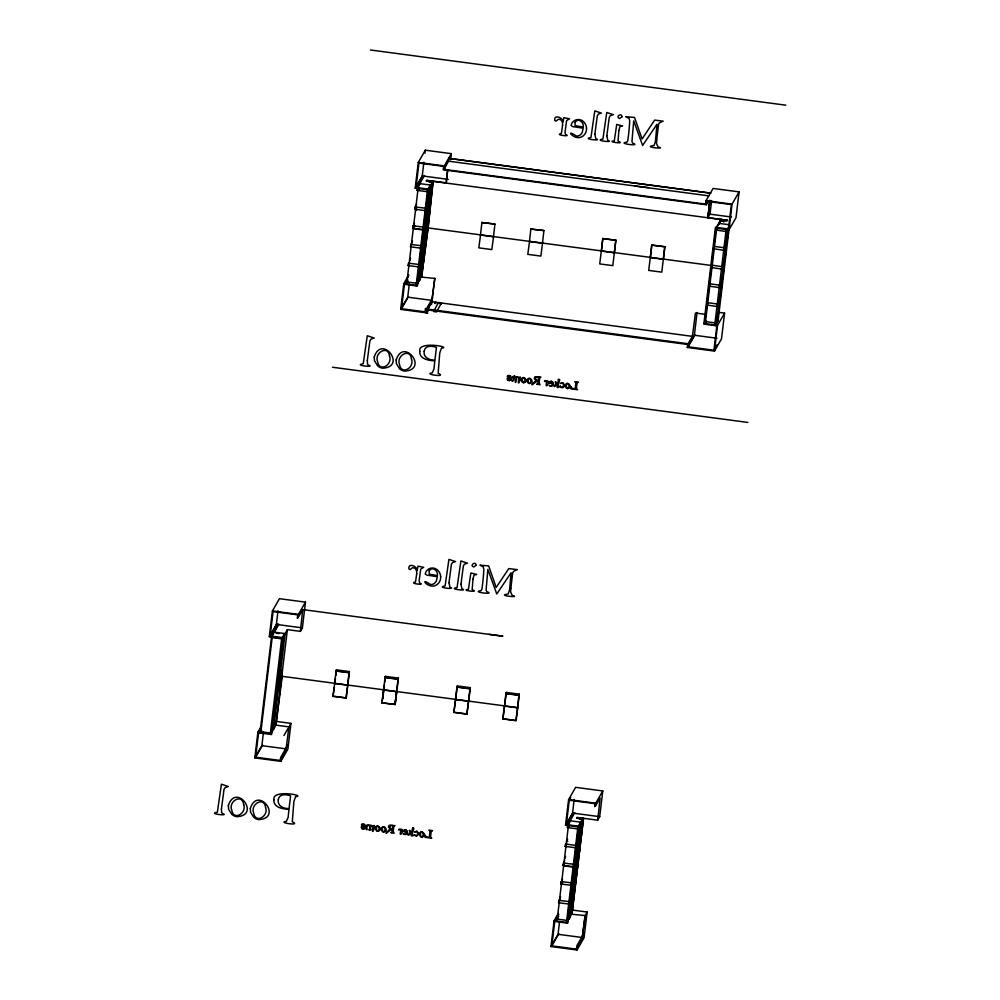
<?xml version="1.0" encoding="UTF-8"?>
<svg xmlns="http://www.w3.org/2000/svg" width="1000" height="1000" viewBox="0 0 1000 1000"><rect width="100%" height="100%" fill="white"/><g stroke="black" fill="none" stroke-linecap="round" stroke-linejoin="round"><path stroke-width="1.5" d="M431.4 304.337L431.475 302.175L432.55 301.825M572.45 904.625C571.95 901.525 573.825 906.15 571.125 909.8M281.75 671.388L281.887 669.987L278.938 689.112L279.988 686.112L279.788 687.362M427.975 221.875L426.912 223.15L427.975 221.825L426.725 224.762L427.925 222.375L424.862 240.3L426.15 237.525L425.637 239.175M577.938 860.05L578.075 858.637L577.25 860.075M578.288 859.025C576.163 862.663 578.787 856.737 578.138 860.3M436.225 302.288L435.087 303.6M422.525 262.238L422.975 260.963L422.525 264.262M281.788 671.237L280.7 674.587M427.5 224.213L427.587 223.263M427.65 222.75L427.375 225.588M427.85 223.3L426.538 226.363L427.35 224.725M435.4 302.2L435.112 303.263M577.825 861.363L577.975 859.9M577.837 860.537L577.05 861.9L577.975 859.488M281.5 674.087L281.675 671.838M281.663 672.575L281.2 676.988M577.688 862.738L577.863 861.225M577.675 861.875L576.625 865.387L577.275 863.838M578.038 861.963L576.85 863.512L578.175 860.45L577.95 861.912M427.225 227.025L427.4 225.487M426.425 229.625L427.4 227.913L427.537 226.612L426.312 228.238L427.35 224.95M577.537 864.163L577.725 862.625M577.863 863.75L576.737 866.762M418.775 280.637L419.525 280.613L430.95 185.113L420.112 183.675L417.362 188.45L415.2 188.162L418.275 162.438L425.312 150.2L451.337 153.65L444.288 165.9L443.875 169.338L705.625 204.112L706.038 200.675L713.075 188.438L739.1 191.887L736.012 217.613L728.975 229.862L715.962 228.137L719.9 221.3L721.15 221.163A39.613 6.913 6.8 0 1 725.788 220.888L727.5 220.263L707.987 217.662L709.862 200.263M282.4 638.275L269.325 636.663L272.413 610.925L279.45 598.688L305.462 602.137L302.387 627.875L300.375 631.375L287.362 629.65L275.863 725.263M300.375 631.375L302.75 609.587L502.887 636.188L489.062 634.35M335.012 682.738L335.475 678.45M335.788 675.588L336.413 669.862L349.425 671.587L346.262 697.95L332.95 696.35L334.7 683.288M427.25 226.938L425.988 234.737M384.45 684.963L382.825 698.238M384.762 682.1L385.387 676.375L398.4 678.1L395.25 704.45L381.925 702.85L383.625 689.812M431.838 184.35L432.137 183.05L431.2 182.662A39.613 6.913 6.8 0 0 427.537 181.225L426.287 181.062L426.725 180.287L446.238 182.887L447.65 169.95M708.763 195.837L448.562 161.188L448.913 158.375L710.662 193.15L448.913 158.375M446.238 182.887L447.663 169.812M481.925 222.338L480.487 235L493.5 236.725L494.925 224.062L481.85 222.537L494.925 224.062M468.625 701.087L466.875 714.137L470.337 687.663L457.337 685.925L453.875 712.412L455.613 699.35M530.9 228.837L529.462 241.5L542.475 243.238L543.913 230.575L530.825 229.05L543.913 230.575M503.162 718.8L516.163 720.525L519.325 694.163L506.312 692.438L502.85 718.925L504.588 705.863M602.762 238.6L601.413 251.062L614.412 252.787L615.85 240.125L602.762 238.6L615.775 240.338M602.837 238.4L599.738 263.925L612.8 265.625L615.85 240.125M577.575 864.075L575.988 870.75L576.812 869.112M577.288 865.312C577.65 868.263 575.662 870.05 577.688 865.775L577.288 866.188M571.838 910L587.137 912.025L585.125 915.537L571.85 914.262L583.5 818.388L576.925 817.638M651.75 245.113L650.387 257.575L663.388 259.3L664.825 246.637L651.75 245.113L664.75 246.838M651.825 244.913L648.713 270.425L661.775 272.137L664.825 246.637M581.5 821.3C582.962 822.013 582.438 819.95 581.55 819.762A39.613 6.913 6.8 0 0 577.85 818.375L576.6 818.213L577.05 817.438L597.688 820.175L600.112 797.962L595.375 806.188L595.737 803.188L602.775 790.95L575.638 787.337L568.6 799.587L565.513 825.312L567.688 825.6L570.438 820.812L581.275 822.25L569.837 917.763L566.475 922.337M711.625 200.538L710 214.163L707.987 217.662L709.8 201.025M707.987 217.662L709.837 200.588M720.987 219.387L727.237 220.712M279.762 682.362L281.225 676.912L280.212 678.612M426.887 230L425.887 231.725L427.4 227.913M275.65 721.338L290.95 723.375L287.875 749.1L280.837 761.35L254.812 757.887L257.9 732.163L261.413 726.038M286.5 749.688L280.3 760.475L255.637 757.2L258.562 732.812L271.562 734.538L283.163 637.7L270.15 635.962L273.075 611.575L297.725 614.85L297.325 618.288M257.9 732.163L260.062 732.45L271.5 636.95L278.538 624.7M254.812 757.887L261.863 745.65L263.488 732.025M269.325 636.663L276.375 624.412L278 610.788M270.375 733.012L281.637 638.85L284.262 634.288L272.987 728.462L270.375 733.012L260.887 731.762L272.162 637.6L281.637 638.85M273.65 729.1L285.087 633.6L274.25 632.163M281.25 671.3L279 688.8L279.788 687.425M279.375 688.138L279.562 686.762M279.562 686.538L279.75 685.15M279.762 684.925L279.938 683.538M279.988 683.05L280.163 681.663M280.175 681.438L280.387 679.788M280.4 679.562L280.613 677.913M280.625 677.688L280.837 676.038M280.875 675.55L281.062 674.163M281.075 673.938L281.262 672.55M281.262 672.325L281.45 670.95M279.575 687.788L279.762 686.4M279.775 686.175L279.962 684.788M279.962 684.562L280.15 683.188M280.188 682.688L280.375 681.312M280.375 681.087L280.6 679.425M280.6 679.212L280.825 677.55M280.825 677.337L281.05 675.675M281.087 675.188L281.275 673.8M281.275 673.575L281.462 672.2M281.475 671.975L281.663 670.588M279.975 685.812L280.163 684.425M280.175 684.212L280.363 682.825M280.4 682.337L280.575 680.95M280.587 680.725L280.8 679.075M280.812 678.85L281.025 677.2M281.038 676.975L281.25 675.325M281.288 674.825L281.475 673.438M280.3 760.475L280.663 757.475L287.638 745.337M280.837 761.35L281.188 758.35L285.925 750.125L288.938 726.875L290.95 723.375M305.462 602.137L298.425 614.388L298.012 617.825L302.75 609.587M403.762 283.675L416.775 285.4L421.7 275.763L421.525 277.125L434.8 278.387L431.825 301.212L427.113 309.425L426.7 312.85L428.725 309.262L426.7 312.85L400.688 309.4L403.762 283.675L408.688 275.1M432.362 301.2L426.163 311.988L401.5 308.7L404.425 284.312L406.75 280.275M404.425 284.312L417.438 286.05L429.025 189.2L416.012 187.475L418.938 163.088L444.725 166.513L444.363 169.513M407.725 279.25L405.925 283.962L407.312 281.562M418.35 266.837L408.125 265.6L408.413 263.188L418.65 264.425M412.463 240.763A8.637 0.625 -82.4 0 1 412.212 241.737L410.375 246.838L420.6 248.075M422.825 229.488L412.6 228.25L414.438 223.15M415.6 209.338L414.862 209.363L415.15 206.95L416.7 204.25M419.438 189.125A8.838 0.65 -82.4 0 0 419.35 187.862L417.8 190.55L417.125 190.463L417.362 188.45M418.025 189.1L406.75 283.263L408.062 280.988M400.688 309.4L407.725 297.15L409.35 283.538M415.2 188.162L422.238 175.925L423.862 162.3M424.95 153.225L425.312 150.2M416.075 285.863L427.587 189.688L430.275 185.025M427.825 189.725L427.9 189.05M428 228.162L433.237 181.075L428.2 189.9L416.838 285.287L416.163 285.2L418.125 281.775M428.475 199.7L428.837 196.612M419.938 279.887L431.375 184.387M421.075 272.688L422.125 266.6M421.65 267.875L423.237 260.512L421.475 267.025L422.25 265.625M429.525 202.113L430.85 196.05L430.288 200.712L429.25 202.075L430.525 196.038L430.1 197.288M431.25 190.387L429.925 196.45L431.475 190.45L430.775 191.663M427.525 222.1L425.037 240.012M424.837 246.7L425.262 244.913L424.55 246.637M425.238 239.65L427.7 221.85M428.65 214.875L429.062 213.088L428.5 214.838M430.275 199.963L430.7 198.175L430.138 199.925M426.112 237.362L426.3 235.975M426.312 235.75L426.2 234.375M426.763 232L426.9 228.475M427.212 228.25L426.95 226.7M427.438 226.375L427.15 225.087M427.625 224.762L427.337 223.475M425.975 233.375L426.962 229.037M425.037 311.837L425.45 308.4M425.575 312.7L425.988 309.275M426.163 311.988L426.575 308.55L432.775 297.762M443.6 166.363L443.188 169.8L706.287 204.762L708.612 200.712M427.825 313L426.662 313.175M445.062 169.05L445.412 166.05L418.275 162.438M450.613 159.7L451.337 153.65M441.225 303.863L441.325 303.062M587.137 912.025L584.062 937.75L577.025 950L551 946.538L554.087 920.812L558.312 913.462M582.688 938.337L576.487 949.125L551.825 945.85L554.75 921.462L567.75 923.188L579.35 826.35L566.337 824.625L569.263 800.238L570.812 797.537M560.538 896.65A8.75 0.637 -82.4 0 1 560.288 897.638L558.45 902.75L568.675 903.988M570.925 885.225L560.7 883.988L562.537 878.875M573.15 866.637L562.925 865.4L564.763 860.288M565.925 846.475L565.188 846.5L565.475 844.087L575.7 845.325M577.675 828.85L567.438 827.613L567.688 825.6M568.35 826.25L557.075 920.413L558.387 918.125M551 946.538L558.05 934.3L559.5 922.188M565.513 825.312L572.562 813.062L574.188 799.45M566.4 923.012L577.913 826.838L580.6 822.163L580.513 822.837M578.425 839.925L578.787 836.838M570.262 917.038L581.688 821.538M571.4 909.837L571.975 905.013M572.062 904.212L573.55 897.663L572.837 902.812L571.8 904.175L573.3 898.1L572.987 899.412M580.9 833.162L579.575 839.225L581.125 833.225L580.425 834.438M580.513 833.625L581.788 827.588M577.638 859.6L575.188 877.45L576.237 876.112L577.038 868.65M567.087 922.55L572.025 912.9L571.85 914.275M573.138 899.438L573.3 898.1L572.65 899.388M575.163 883.838L575.575 882.062L575.013 883.812M575.825 876.838L578.025 858.988M578.975 852.013L579.388 850.238L578.825 851.988M580.6 837.1L581.013 835.325L580.45 837.075M576.625 872.9L576.375 871.35M576.85 871.025L576.625 869.425M577.075 869.15L577.075 865.675M576.163 881.05L575.8 882.725L575.962 881.388M576.487 949.125L576.9 945.688L583.875 933.562M577.025 950L577.425 946.562L582.163 938.325L585.125 915.537L582.15 938.363M594.688 806.663L595.037 803.662L569.263 800.238M597.688 820.175L599.7 816.675L602.775 790.95M718.55 312.325L724.587 313.125L721.5 338.85L714.463 351.087L687.325 347.488L687.688 344.487L692.412 336.262M717.038 344.825L713.925 350.225L688.15 346.8L688.5 343.8L426.525 308.988M706.287 204.762L706.7 201.325L731.363 204.6L728.438 228.988L715.438 227.262L703.838 324.1L716.85 325.838L713.925 350.225M687.325 347.488L694.362 335.238L697.075 312.538M705.362 322.95L704.6 323.525L716.038 228.025L719.4 223.438M716.787 227.438L705.275 323.612L706.625 321.275M718.962 224.1L719.137 222.625M719.25 224.225L719.338 223.55M719.9 221.3L719.737 222.638L720.537 220.188L723.925 220.637L723.763 221.975M720.537 220.188L720.562 221.2M714.837 324.2L726.112 230.037M724.587 313.125L717.537 325.363L715.375 325.075L717.163 320.375A8.838 0.65 -82.4 0 0 718.737 311.125A8.838 0.65 -82.4 0 0 719.137 303.888L717.588 306.588L707.487 305.125M717.588 306.588L719.425 301.475A8.838 0.65 -82.4 0 0 721 292.225A8.838 0.65 -82.4 0 0 721.4 285L719.175 287.6L720.725 284.9M711.975 267.638L722.075 269.1L723.625 266.413A8.637 0.625 -82.4 0 1 723.238 273.488A8.637 0.625 -82.4 0 1 721.688 282.587L719.85 287.688L709.75 286.225M722.075 269.1L723.913 264A8.75 0.637 -82.4 0 0 725.475 254.812A8.75 0.637 -82.4 0 0 725.875 247.65L723.65 250.25M714.225 248.875L724.325 250.338L726.162 245.238A8.75 0.637 -82.4 0 0 727.613 236.962A8.75 0.637 -82.4 0 0 728.188 229.325M717.95 227.537L716.475 230.125L726.562 231.588L729.562 224.788L718.725 223.35M717.463 319.65L717.837 316.562M719.5 302.663L719.862 299.575M720.425 294.95L720.788 291.863M722.45 277.962L722.825 274.875M724.488 260.988L724.862 257.9M725.413 253.263L725.775 250.175M726.525 244L726.888 240.912M727.45 236.287L727.812 233.2M714.463 351.087L717.537 325.363M739.1 191.887L732.05 204.137L718.125 320.288L715.375 325.075M576.025 870.475L577.475 867.175M280.225 684.65L280.75 680.625M280.65 681.55L280.85 679.987M270.9 733.888L275.925 725.15L282.262 676.325L517.55 707.613M332.95 696.35L334.425 687.237M345.962 698.075L347.7 685.013M426.488 231.962L425.75 235.25M421.525 277.125L428.025 228.275M421.675 276.863L428.088 227.925L711.275 265.45M431.425 304.475L434.8 278.387M381.987 702.837L383.675 689.8M438.275 303.412L438.375 302.6L433.6 311.537L436.587 311.938L441.362 303L441.25 303.812M439.762 303.612L439.862 302.8M396.625 691.55L394.938 704.587L396.675 691.525M493.575 236.525L491.825 249.587L478.812 247.85L480.562 234.8M529.538 241.3L527.8 254.363L540.862 256.075L542.55 243.038M517.6 707.588L515.85 720.65L502.85 718.925M576.825 870.2L576.975 869.038M579.837 839.262L580.85 833.188M577.238 869.075L575.8 872.35L577.038 870.662M572 914L583.562 818.213L578.525 827.038M692.05 339.05L695.425 313.025L705.325 314.337M426.625 234.137L425.213 237.35L426.037 235.712M576.95 871.275L575.538 874.5L576.362 872.862M426.287 234.587L425.637 237.688M576.712 872.962C574.35 877.575 577.513 874.338 575.55 875.55M280 686.175L280.212 684.613M576.175 874.762L575.95 876.325M575.538 875.775L576.15 873.225M572.263 906.413L572.087 908.625M425.925 238.975L424.812 240.613L427.75 221.488L427.025 224.525M426.125 237.65L425.25 238.363M448.562 161.262L443.875 169.338M336.413 669.862L335.975 671.025L348.988 672.75L349.425 671.587M385.387 676.375L384.963 677.537L397.962 679.262L398.4 678.1M634.875 186.012L648.75 187.7M457.337 685.925L456.9 687.1L469.913 688.825L470.337 687.663M506.312 692.438L505.875 693.6L518.888 695.325L519.325 694.163M578.438 864.725L578.188 865.425M430.2 196.488L431.2 190.413M416.012 187.475L423 175.338M417.512 187.675L424.487 175.538M417.125 190.463L418.675 187.775M414.862 209.363L416.413 206.663A8.838 0.65 -82.4 0 1 416.362 210.487M431.987 184.387L432.4 182.6L429.4 181.475L432.788 181.925L432.625 183.263L432.863 182.537L428.137 227.825M413.625 225.812L412.887 225.837M412.6 228.25L414.825 225.65M427.762 227.95L427.788 228.95M426.925 231.925L425.662 233.6L426.962 231.65M408.125 265.6L409.675 262.9M425.913 237.2L425.487 238.663M426.15 237.525L425.025 238.962L426.037 235.938M422.812 262.3L423.075 261L422.325 262.238M401.5 308.7L408.488 296.575M417.55 282.25L418.862 279.962M431.475 302.175L427.062 309.85L687.688 344.487M431.737 301.725L692.362 336.35M270.15 635.962L277.125 623.837M271.637 636.163L278.612 624.038M282.337 638.387L287.362 629.65M281.05 671.637L281.837 670.275L280.887 672.987M280.863 673.25L281.712 671.762M280.663 674.862L281.575 673.263M280.5 676.2L281.45 674.55M280.438 676.737L281.4 675.062M280.25 678.337L281.238 676.625M279.375 681.35L281.012 678.487M279.988 680.487L280.988 678.763M279.613 683.7L280.562 682.038M279.538 684.237L280.487 682.588M279.387 685.575L280.3 683.988M279.35 685.85L280.262 684.275M279.188 687.188L280.05 685.688M279.163 687.45L280 685.975M260.062 732.45L261.438 730.062M260.05 733.012L261.6 730.312M255.637 757.2L262.613 745.062M283.975 735.512L287.975 728.55M705.625 204.112L707.638 200.625M726.562 231.588L728.112 228.888M728.438 228.988L729.987 226.287M727.513 229.237A8.75 0.637 -82.4 0 1 726.925 236.875A8.75 0.637 -82.4 0 1 725.487 245.15L723.938 247.838L724.613 247.938M724.325 250.338L725.875 247.65M721.688 266.6L723.238 263.9A8.75 0.637 -82.4 0 0 724.8 254.725A8.75 0.637 -82.4 0 0 725.2 247.562M721.4 269.012L722.95 266.312A8.637 0.625 -82.4 0 1 722.562 273.4A8.637 0.625 -82.4 0 1 721.012 282.488L719.463 285.188M688.15 346.8L695.125 334.663M704.538 323.638L705.938 321.188M720.812 286.163A8.838 0.65 -82.4 0 1 720.088 293.975A8.838 0.65 -82.4 0 1 718.75 301.388L717.2 304.088L717.875 304.175M716.912 306.5L718.462 303.8A8.838 0.65 -82.4 0 1 718.062 311.025A8.838 0.65 -82.4 0 1 716.488 320.275L714.938 322.975L715.612 323.062M715.362 325.637L718.462 320.238M566.337 824.625L573.312 812.487M567.825 824.812L574.8 812.688M567.438 827.613L568.987 824.912M568.125 827.7L569.675 825M565.188 846.5L566.737 843.812M582.3 821.525L582.712 819.75L579.712 818.625L583.1 819.075C583.425 821.65 582.85 818.525 580.575 819.338M581.525 827.562L581.1 828.8M562.925 865.4L564.475 862.7M560.7 883.988L562.25 881.287A8.75 0.637 -82.4 0 1 562.3 883.65M577.925 860.163L577.513 861.6M577.688 865.325L576.438 867L577.725 865.062M578.075 865.1L578.112 866.1M557.075 917.425L558.625 914.725M557.625 918.713L556.25 921.1L556.487 919.087L566.725 920.337M551.825 945.85L558.8 933.713M566.562 921.675L569.188 917.113M427.512 190.362L428.263 189.788M577.825 827.513L578.587 826.925L567.15 922.438L554.087 920.812M381.925 702.85L395.25 704.45M720.15 220.863L723.925 220.637M370.475 50L785.825 105.188M706.038 200.675L732.05 204.137M422.238 175.925L448.25 179.375M710 214.163L731.425 217.013M426.613 180.487L727.45 220.35M426.463 180.738L432.975 181.612M417.425 188.337L428.95 189.875M417.863 190.438L427.35 191.7M725.487 245.15L726.162 245.238M714.513 246.462L724 247.725M415.15 206.95L425.375 208.188M414.925 209.25L425.087 210.6M427.738 224.562L427 226.062M723.238 263.9L723.913 264M427.587 226.088L426.65 227.738M712.262 265.225L722.362 266.688M412.95 225.725L423.113 227.075M427.188 229.762L426.362 231.425M413.288 228.675L424.125 230.113M426.475 232.188L426.262 233.837M426.712 233.525L425.637 234.925M426.45 235.45L425.688 237.05M721.012 282.488L721.688 282.587M710.037 283.812L720.138 285.275M420.887 245.662L410.662 244.425M718.75 301.388L719.425 301.475M707.775 302.712L717.938 304.062M716.488 320.275L717.163 320.375M416.4 283.188L406.175 281.95M705.512 321.6L715 322.863M703.925 323.438L715.438 324.963M407.725 297.15L432.212 300.413M694.362 335.238L716.975 338.25M435.138 302.65L435.95 302.762M332.5 367.238L747.837 422.425M272.413 610.925L298.425 614.388M276.375 624.412L302.387 627.875M276.137 633.212L278.85 633.575M333.263 696.213L346.262 697.95M454.175 712.288L467.188 714.013M453.875 712.412L466.925 714.125M275.925 725.15L288.938 726.875M261.863 745.65L286.337 748.9M568.6 799.587L595.737 803.188M572.562 813.062L599.7 816.675M576.788 817.887L583.288 818.75M567.75 825.487L579.263 827.013M567.7 841.488L567.025 841.4A8.838 0.65 -82.4 0 0 567.537 839.075M565.25 846.388L575.413 847.738M578.112 859.275L575.35 877.15M577.7 860L575.125 877.763L575.975 876.012M578.062 861.7L577.05 863.175M577.737 862.275L577.775 863.475M577.913 863.238L576.962 864.887M577.413 864.013L577.263 865.362M563.212 862.987L573.438 864.225M577.513 866.912L576.4 868.538M563.612 865.825L574.45 867.262M576.5 872.562L576 874.2M576.325 873.125L576.163 874.475M560.988 881.575L571.213 882.812M568.962 901.575L558.737 900.337M558.725 916.488L558.038 916.4A8.75 0.637 -82.4 0 0 558.55 914.112M558.05 934.3L582.525 937.55M575.325 882.5L574.587 882.3M564.525 865.013A8.637 0.625 -82.4 0 1 564.425 866.413M565.55 856.425A8.838 0.65 -82.4 0 1 565.275 857.975M414.15 225.562A8.637 0.625 -82.4 0 1 414.2 227.875M410.475 258.2A8.75 0.637 -82.4 0 1 409.963 260.487M408.512 275.425A8.75 0.637 -82.4 0 1 408.237 276.962M243.663 804.525C247.025 813.188 233.55 821.275 231.737 810.075C228.125 801.3 242.312 793.062 243.663 804.525M265.575 807.438C268.95 816.1 255.475 824.188 253.65 812.987C250.05 804.225 264.237 795.975 265.575 807.438M379.45 827.862C376.8 837.975 374.363 821.112 379.45 827.862M385.363 828.65C382.713 838.763 380.275 821.9 385.363 828.65M389.525 356.025C392.887 364.7 379.425 372.775 377.6 361.575C373.988 352.812 388.188 344.575 389.525 356.025M411.45 358.938C414.812 367.612 401.337 375.688 399.525 364.487C395.913 355.725 410.112 347.488 411.45 358.938M423.488 833.713C420.838 843.838 418.413 826.963 423.488 833.713M525.312 379.375C522.663 389.487 520.237 372.612 525.312 379.375M531.225 380.163C528.575 390.275 526.15 373.4 531.225 380.163M569.362 385.225C566.712 395.337 564.275 378.475 569.362 385.225M278.3 799.712C277.15 805.975 283.812 808.925 289.062 808.525L290.575 795.9C286.35 794.175 279.037 793.65 278.3 799.712M424.175 351.225C423.013 357.475 429.688 360.438 434.925 360.025L436.438 347.4C432.212 345.688 424.913 345.163 424.175 351.225M370.375 828.85C372.887 831.05 366.938 829.825 369.35 829.562C371.8 824.65 365.65 823.525 367.1 829.225C367.537 831.112 363.4 827.837 366.875 825.025C369.1 825.15 371.163 824.7 373.013 826.338C377.475 821.388 370.812 839.525 372.875 826.888A1.587 1.55 29.9 0 0 372.088 825.688L370.938 825.85L370.375 828.85M516.237 380.35C514.65 389.212 515.25 366.087 513.162 380.913C512.125 382.413 510.238 379.288 512.737 376.538C514.963 376.662 517.025 376.213 518.875 377.85C523.237 372.875 516.75 391.075 518.75 378.4A1.587 1.55 29.9 0 0 517.95 377.188L516.8 377.35L516.237 380.35M430.012 831.025L429.35 837.1L426.538 837A4.1 4.025 29.9 0 1 425.2 835.062L425.05 837.387L431.737 838.188L430.65 837.438L430.737 834.975L431.238 831.475L432.575 830.662L428.9 830.138L430.012 831.025M575.887 382.537L575.225 388.612L572.4 388.512A4.1 4.025 29.9 0 1 571.075 386.575L570.913 388.9L577.6 389.7L576.512 388.95L576.6 386.475L577.112 382.987L578.438 382.163L574.775 381.65L575.887 382.537M273.913 799.812C273.2 807.638 283.2 809.087 288.962 809.388L288.125 817.412L286.3 821.438C276.388 822.463 302.225 826.363 292.3 821.775L293.888 801.438L295.613 796.612C306.988 795.788 271.438 788.9 273.913 799.812M419.787 351.325C419.062 359.15 429.062 360.588 434.825 360.887L433.988 368.913L432.175 372.95C422.25 373.975 448.088 377.875 438.175 373.288L439.75 352.938L441.488 348.113C452.85 347.3 417.3 340.412 419.787 351.325M417.587 832.75C418.55 837.275 413.975 834.737 414.225 834.975L416.4 836.25L418.438 834.575A2.963 2.913 29.9 0 0 418.488 833.088L416.95 831.237L414.513 831.975L416.763 831.425L417.587 832.75M563.462 384.263C564.325 386.65 560.662 388.837 560.138 385.825C559.712 388.2 563.913 388.4 564.3 386.087A2.963 2.913 29.9 0 0 564.35 384.6L562.812 382.75L560.388 383.488L562.625 382.925L563.462 384.263M393.212 831.325L394.137 833.225L390.775 832.7L391.925 832.262L392.388 829.2C390.85 829 380.275 838.825 390.175 828.763L388.375 827.038L389.175 825.288L395 825.612L393.862 826.488L393.212 831.325M539.087 382.825L540.013 384.738L536.65 384.2L537.8 383.775L538.263 380.7C536.712 380.5 526.138 390.337 536.038 380.262L534.237 378.537L535.05 376.8L540.875 377.113L539.738 378L539.087 382.825M228.363 805.525L228.637 809.312L231.762 814.312A8.85 8.7 29.9 0 0 236.8 816.688C261.413 815.413 235.912 782.225 228.363 805.525M250.287 808.438L250.562 812.225L253.688 817.225A8.85 8.7 29.9 0 0 258.712 819.6C283.337 818.325 257.838 785.138 250.287 808.438M374.225 357.038L374.513 360.825L377.638 365.825A8.85 8.7 29.9 0 0 382.663 368.188C407.287 366.925 381.775 333.725 374.225 357.038M375.312 828.138L376.238 830.512A2.387 2.35 29.9 0 0 377.587 831.15C384.075 830.938 377.188 821.963 375.312 828.138M381.238 828.925L382.15 831.287A2.387 2.35 29.9 0 0 383.512 831.938C389.988 831.725 383.1 822.75 381.238 828.925M396.15 359.95L396.425 363.738L399.55 368.738A8.85 8.7 29.9 0 0 404.588 371.1C429.212 369.837 403.7 336.637 396.15 359.95M419.363 833.988L420.288 836.363A2.387 2.35 29.9 0 0 421.637 837C428.125 836.8 421.238 827.825 419.363 833.988M521.188 379.65L522.1 382.013A2.387 2.35 29.9 0 0 523.462 382.65C529.938 382.45 523.05 373.475 521.188 379.65M527.1 380.425L528.025 382.8A2.387 2.35 29.9 0 0 529.375 383.438C535.862 383.237 528.962 374.263 527.1 380.425M565.237 385.5L566.15 387.863A2.387 2.35 29.9 0 0 567.513 388.512C573.987 388.3 567.1 379.325 565.237 385.5M407.463 832.087C408.625 837.125 399.95 832.475 404.525 834.35A1.55 1.525 29.9 0 0 405.812 833.938L406.5 832.125L403.1 831.388A1.85 1.812 29.9 0 1 403.587 830.35L404.637 829.712A1.95 1.913 29.9 0 1 405.825 829.762L406.925 830.638A2.612 2.562 29.9 0 1 407.463 832.087M440.637 576.525C441.262 581.712 436.675 586.962 431.312 586.05C425.462 585.237 420.625 577.587 430.3 584.475A5.475 5.375 29.9 0 0 434.825 583.038L436.4 580.975L437.262 576.663L426.9 575.125L425.275 574.05A6.5 6.375 29.9 0 1 427.013 570.375C430.213 566.75 436.225 567.375 438.75 571.413A9.213 9.038 29.9 0 1 440.637 576.525M553.325 383.6C554.5 388.625 545.812 383.988 550.388 385.863A1.55 1.525 29.9 0 0 551.675 385.45L552.362 383.638L548.962 382.9A1.85 1.812 29.9 0 1 549.45 381.85L550.513 381.225A1.95 1.913 29.9 0 1 551.7 381.275L552.788 382.15A2.612 2.562 29.9 0 1 553.325 383.6M586.512 128.038C587.125 133.225 582.537 138.475 577.175 137.562C571.337 136.738 566.5 129.1 576.163 135.988A5.475 5.375 29.9 0 0 580.7 134.55L582.263 132.475L583.138 128.175L572.775 126.625L571.15 125.562A6.5 6.375 29.9 0 1 572.888 121.888C576.075 118.263 582.087 118.888 584.612 122.925A9.213 9.038 29.9 0 1 586.512 128.038M221.462 808.787L221.637 812.588L222.5 813.562C230.588 816.263 206.513 813.8 217.35 812.25L221.412 784.225L228.325 786.525L225.162 787.575L224.013 789.388L221.462 808.787M367.337 360.288L367.512 364.1L368.375 365.075C376.463 367.775 352.375 365.3 363.225 363.762L367.275 335.737L374.188 338.038L371.025 339.087L369.888 340.9L367.337 360.288M448.988 582.712L449.975 587.25C457.663 589.825 434.787 587.475 445.087 586.013L448.938 559.375L455.513 561.562L452.5 562.562L451.413 564.288L448.988 582.712M460.95 584.3L461.938 588.837C469.625 591.413 446.75 589.062 457.05 587.6L460.9 560.962L467.475 563.15L464.462 564.15L463.375 565.875L460.95 584.3M594.862 134.213L595.85 138.763C603.538 141.325 580.65 138.975 590.95 137.513L594.8 110.887L601.375 113.075L598.362 114.075L597.288 115.8L594.862 134.213M606.825 135.8L607.812 140.35C615.5 142.912 592.612 140.575 602.913 139.1L606.763 112.475L613.337 114.663L610.325 115.662L609.25 117.387L606.825 135.8M510.85 588.362L510.65 592.087L512.263 595.438C522.425 598.013 494.963 595.538 508.15 594.038L509.562 589.875L511.112 572.75L496.763 593.962L487.837 569.412L486.1 590.05L486.775 591.625C496.6 595.188 469.925 591.938 480.988 590.7L481.875 589.3A203.962 200.287 29.9 0 0 483.837 569.275L483.2 566.838L479.913 565.163L488.663 565.925L496.2 587.463L508.762 568.6L517.3 569.637L513.6 571.3L512.688 572.888L510.85 588.362M656.712 139.875L656.513 143.6L658.125 146.938C668.3 149.512 640.837 147.05 654.013 145.538L655.438 141.387L656.975 124.262L642.625 145.463L633.713 120.913L631.962 141.562L632.638 143.138C642.475 146.688 615.788 143.45 626.85 142.2L627.737 140.812A203.962 200.287 29.9 0 0 629.7 120.775L629.062 118.35L625.775 116.675L634.525 117.438L642.075 138.963L654.625 120.113L663.175 121.15L659.475 122.8L658.55 124.4L656.712 139.875M412.537 827.95L411.9 833.125C411.788 830.962 407.375 828.85 410.1 831.5C410.812 833.138 405.25 836.9 409.913 834.362C413.375 830.263 408.9 837.65 413.225 835.688C410.325 833.688 416.287 826.775 412.537 827.95M558.4 379.462L557.762 384.637C557.663 382.475 553.25 380.35 555.975 383C555.737 384.812 551.962 388.95 556 385.262C559.712 382.612 554.45 389.137 559.087 387.2C556.188 385.2 562.15 378.288 558.4 379.462M392.8 825.575L392.425 828.9L390.75 828.525A1.825 1.8 29.9 0 1 389.613 827.262L390.45 825.4L392.8 825.575M538.663 377.088L538.3 380.412L536.613 380.025A1.825 1.8 29.9 0 1 535.487 378.775L536.312 376.912L538.663 377.088M416.712 573.862L415.487 582C407.688 583.538 426.825 585.462 419.663 583.075L419.137 580.725L420.737 569.062L423.675 567.312L418 566.15L417.15 570.55C417.113 565.788 407.7 562.587 408.913 568.962L410.112 569.612L412.475 567.775L414.525 567.987A6 5.888 29.9 0 1 416.675 571.712L416.712 573.862M400.662 831.338C398.387 838.85 405.55 829.775 401.025 829.15L400.788 830.387C399.712 827 396.863 831.05 400.037 829.663A1.7 1.675 29.9 0 1 400.65 830.725L400.662 831.338M562.575 125.363L561.362 133.512C553.55 135.05 572.688 136.962 565.538 134.588L565.013 132.238L566.613 120.575L569.538 118.825L563.862 117.662L563.025 122.062C562.975 117.3 553.575 114.087 554.775 120.463L555.988 121.125L558.337 119.288L560.388 119.5A6 5.888 29.9 0 1 562.55 123.212L562.575 125.363M546.525 382.837C544.513 390.487 551.275 381.112 546.9 380.65L546.65 381.9C545.588 378.512 542.737 382.55 545.913 381.175A1.7 1.675 29.9 0 1 546.525 382.238L546.525 382.837M472.987 579.1L472.175 589.7C481.175 593.1 459.2 590.062 468.413 589.412L470.875 572.95L476.625 574.462L473.988 575.125L472.987 579.1M618.85 130.6L618.038 141.213C627.038 144.6 605.062 141.562 614.275 140.912L616.737 124.462L622.487 125.975L619.862 126.638L618.85 130.6M336.05 670.825L334.625 683.487L347.625 685.212L349.062 672.55L336.05 670.825M385.037 677.337L383.6 690L396.6 691.725L398.038 679.062L385.037 677.337M456.975 686.9L455.538 699.55L468.55 701.287L469.988 688.625L456.975 686.9M505.95 693.4L504.513 706.062L517.525 707.788L518.962 695.125L505.95 693.4M423.625 259.837L423.462 261.175L423.625 259.837M431.087 197.5L430.925 198.837L431.087 197.5M425.65 244.237L425.487 245.575L425.65 244.237M429.45 212.413L429.3 213.75L429.45 212.413M573.938 896.988L573.775 898.325L573.938 896.988M581.4 834.65L581.237 835.987L581.4 834.65M579.775 849.562L579.612 850.9L579.775 849.562M364.7 827.738C364.613 832.062 357.663 825.863 363.812 825.688C365.188 822.163 360.062 827.312 361.838 824.038C371.312 823.812 355.2 831.038 364.7 827.738M510.562 379.237C510.475 383.575 503.537 377.375 509.675 377.188C511.05 373.663 505.962 378.837 507.7 375.55C517.175 375.325 501.075 382.55 510.562 379.237M429.212 570.862L429.2 574.075L437.4 575.6C438.475 570.938 432.212 565.763 429.212 570.862M575.087 122.375L575.075 125.588L583.263 127.1C584.338 122.45 578.088 117.275 575.087 122.375M404.212 830.487L404.212 831.4L406.538 831.825L405.763 830.025L404.212 830.487M550.075 381.987L550.075 382.9L552.4 383.338L551.638 381.538L550.075 381.987M621.938 116.888L619.675 118.488C614.85 117.025 621.85 111.988 621.938 116.888M476.062 565.375L473.8 566.975C468.988 565.525 475.975 560.487 476.062 565.375"/></g></svg>
